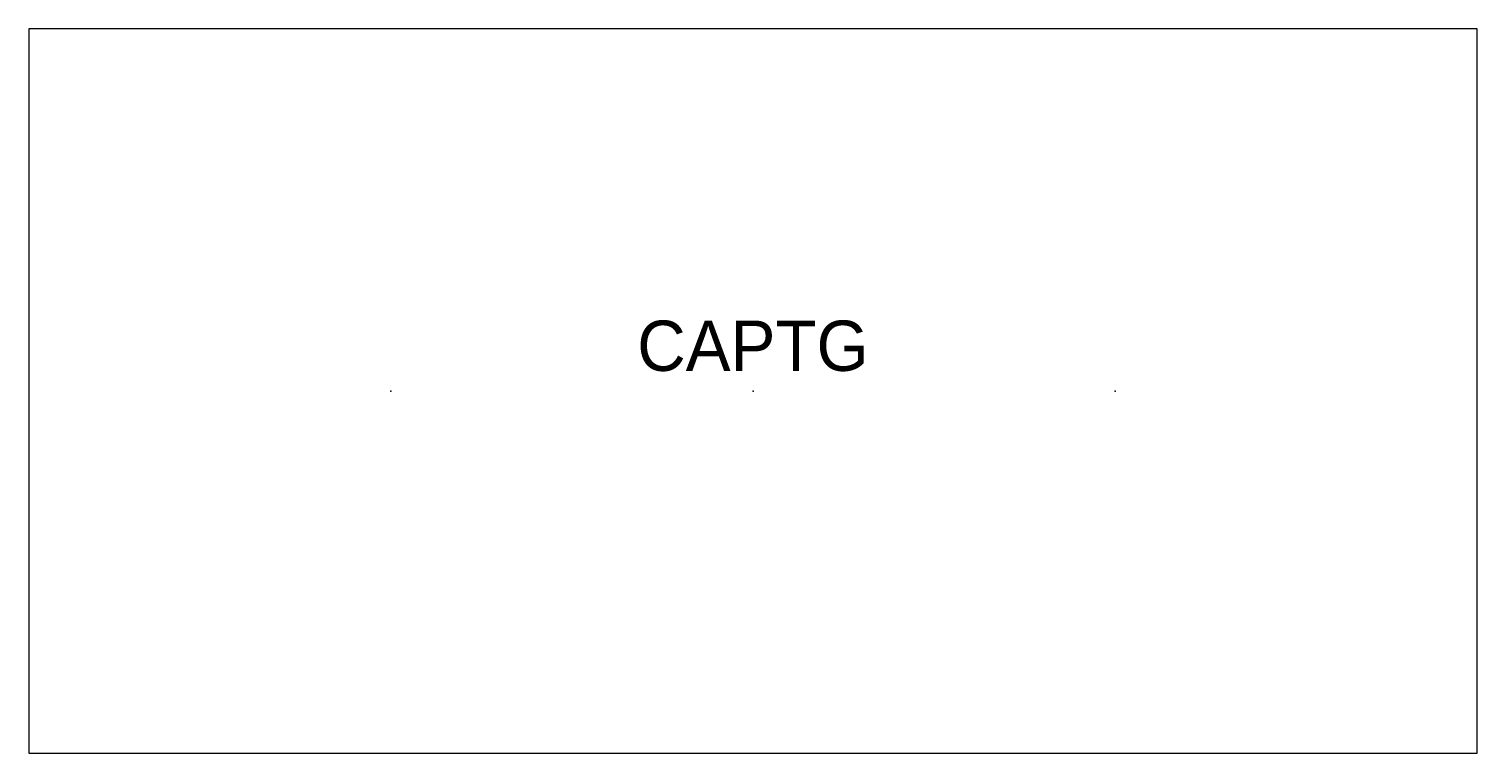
# Model space of a CAD drawing. Extents: x -36 to 36, y -18 to 18.
import ezdxf
from ezdxf.enums import TextEntityAlignment as Align

# ---------------------------------------------------------------- set-up
doc = ezdxf.new("R2010")
doc.units = 0
doc.header["$LTSCALE"] = 0.375
doc.header["$MEASUREMENT"] = 0
doc.layers.add('A-FURN-P-FREE', color=1, linetype='Continuous')
doc.layers.add('A-FURN-P-FREE-T', color=7, linetype='Continuous')
doc.styles.add('HAND1', font='x-hand1f.shx', dxfattribs={"height": 4})

msp = doc.modelspace()

# ---------------------------------------------------------------- linework, layer by layer
at = {"layer": 'A-FURN-P-FREE'}
for p, q in [((-36, 18), (-36, -18)), ((36, 18), (-36, 18)), ((36, -18), (36, 18)), ((-36, -18), (36, -18))]:
    msp.add_line(p, q, dxfattribs=at)
for p in [(-18, 0), (0, 0), (18, 0)]:
    msp.add_point(p, dxfattribs=at)

# ---------------------------------------------------------------- texts
at = {"layer": 'A-FURN-P-FREE-T', "style": 'HAND1'}
msp.add_attdef('CAPTG', text='72/36', height=2.5, dxfattribs=at).set_placement((0, 1), align=Align.CENTER)
at = {"layer": 'A-FURN-P-FREE-T', "style": 'HAND1', "flags": 1}
for tag, p, s in [('CAPPN', (0, 0), 'GCTN7236'), ('CAPMG', (0, 0, 3.142), 'STC'), ('CAPMC', (0, 0), 'SCW'), ('CAPQT', (0, 0), '1'), ('CAPDH', (0, 0), '0.000000'), ('CAPGC', (0, 0), '')]:
    msp.add_attdef(tag, p, s, height=0.001, dxfattribs=at)

doc.saveas('drawing.dxf')
